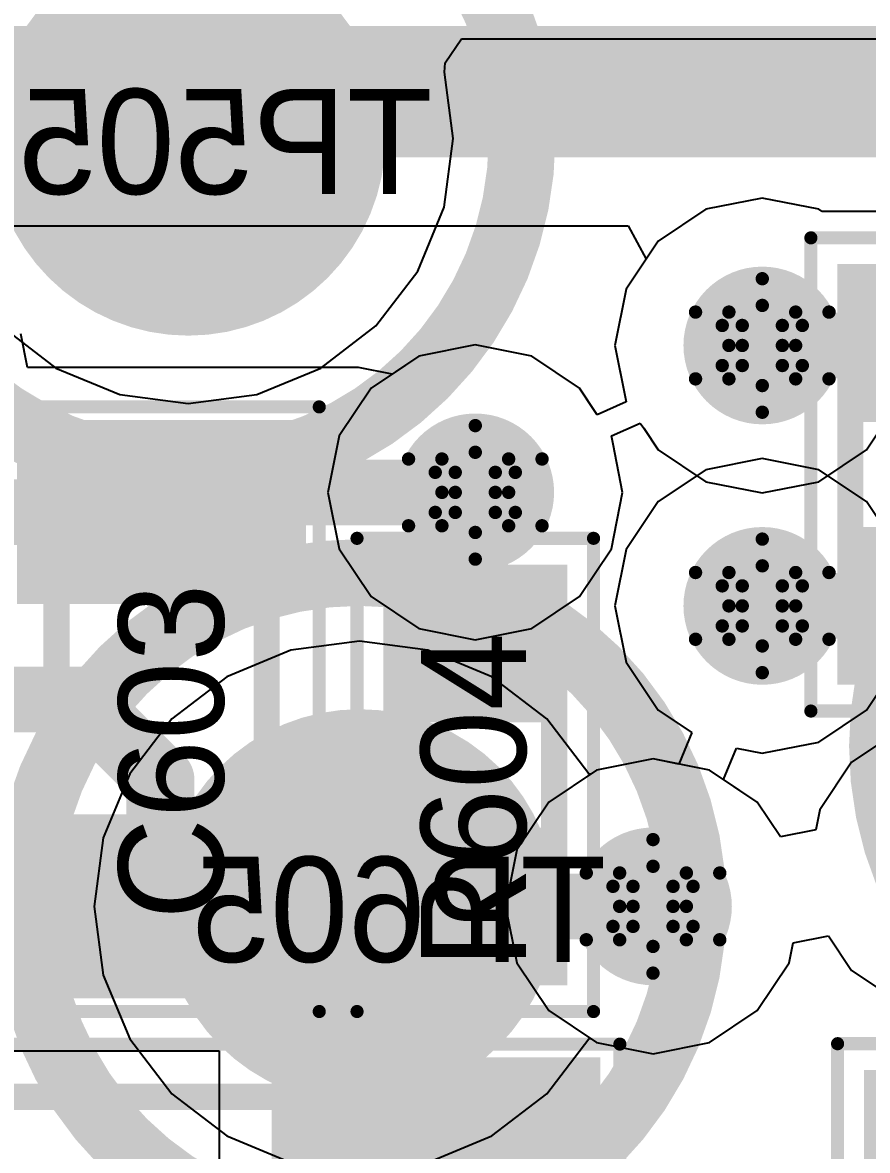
# Model space of a CAD drawing. Header units: millimetres. Extents: x 5 to 399, y 5 to 287.
# Drawn here: x 219.166 to 222.381, y 125.724 to 130.015 of the extents above; entities that cross this region are included whole.
import ezdxf

# ---------------------------------------------------------------- set-up
doc = ezdxf.new("R2010")
doc.units = ezdxf.units.MM
for name, color, linetype in [('BottomLayer', 5, 'Continuous'), ('BottomOverlay', 54, 'Continuous'), ('BottomPaste', 16, 'Continuous'), ('BottomSolder', 6, 'Continuous'), ('DrillDrawing', 1, 'Continuous'), ('DrillGuide', 244, 'Continuous'), ('Mechanical13', 56, 'Continuous'), ('MidLayer1', 16, 'Continuous'), ('MidLayer2', 76, 'Continuous'), ('MultiLayer', 9, 'Continuous'), ('TopLayer', 1, 'Continuous'), ('TopOverlay', 2, 'Continuous'), ('TopPaste', 8, 'Continuous'), ('TopSolder', 216, 'Continuous'), ('ViaHoleLayer', 16, 'Continuous')]:
    doc.layers.add(name, color=color, linetype=linetype)

# ---------------------------------------------------------------- blocks, each defined once
blk = doc.blocks.new('TP1_5MM_B_11')
at = {"layer": 'BottomLayer', "const_width": 0.75}
blk.add_lwpolyline([(-0.375, 0, 1), (0.375, 0, 1)], format="xyb", close=True, dxfattribs=at)
at = {"layer": 'BottomOverlay'}
for points, const_width in [([(1.27, 0, 1), (-1.27, 0, 1)], 0.254), ([(-1.3335, 0, 1), (-1.2065, 0, 1)], 0.127), ([(1.2065, 0, 1), (1.3335, 0, 1)], 0.127)]:
    blk.add_lwpolyline(points, format="xyb", close=True, dxfattribs=dict(at, const_width=const_width))
at = {"layer": 'BottomPaste', "const_width": 0.75}
blk.add_lwpolyline([(-0.375, 0, 1), (0.375, 0, 1)], format="xyb", close=True, dxfattribs=at)
at = {"layer": 'BottomSolder', "const_width": 0.75}
blk.add_lwpolyline([(-0.375, 0, 1), (0.375, 0, 1)], format="xyb", close=True, dxfattribs=at)
blk = doc.blocks.new('0603_C_59')
at = {"layer": 'Mechanical13', "const_width": 0.1}
for points in [[(-0.775, 0.4001), (0.825, 0.4001)], [(-0.775, 0.4001), (-0.775, -0.3998)], [(0.825, 0.4001), (0.825, -0.3998)], [(-0.775, -0.3998), (0.825, -0.3998)]]:
    blk.add_lwpolyline(points, dxfattribs=at)
at = {"layer": 'Mechanical13', "const_width": 0.05}
for points in [[(-0.8, 0.4001, 1), (-0.75, 0.4001, 1)], [(-0.8, 0.4001, 1), (-0.75, 0.4001, 1)], [(0.8, 0.4001, 1), (0.85, 0.4001, 1)], [(0.8, 0.4001, 1), (0.85, 0.4001, 1)], [(-0.8, -0.3998, 1), (-0.75, -0.3998, 1)], [(-0.8, -0.3998, 1), (-0.75, -0.3998, 1)], [(0.8, -0.3998, 1), (0.85, -0.3998, 1)], [(0.8, -0.3998, 1), (0.85, -0.3998, 1)]]:
    blk.add_lwpolyline(points, format="xyb", close=True, dxfattribs=at)
at = {"layer": 'TopLayer'}
for points in [[(-0.45, -0.5), (-0.45, 0.5), (-1.05, -0.5), (-1.05, 0.5)], [(0.45, 0.5), (0.45, -0.5), (1.05, 0.5), (1.05, -0.5)]]:
    blk.add_solid(points, dxfattribs=at)
at = {"layer": 'TopOverlay', "const_width": 0.05}
for points in [[(-1.15, 0.6), (-1.15, -0.6)], [(-1.15, 0.6), (1.15, 0.6)], [(1.15, 0.6), (1.15, -0.6)], [(-1.15, -0.6), (1.15, -0.6)]]:
    blk.add_lwpolyline(points, dxfattribs=at)
at = {"layer": 'TopOverlay', "const_width": 0.025}
for points in [[(-1.1625, 0.6, 1), (-1.1375, 0.6, 1)], [(-1.1625, 0.6, 1), (-1.1375, 0.6, 1)], [(1.1375, 0.6, 1), (1.1625, 0.6, 1)], [(1.1375, 0.6, 1), (1.1625, 0.6, 1)], [(-1.1625, -0.6, 1), (-1.1375, -0.6, 1)], [(-1.1625, -0.6, 1), (-1.1375, -0.6, 1)], [(1.1375, -0.6, 1), (1.1625, -0.6, 1)], [(1.1375, -0.6, 1), (1.1625, -0.6, 1)]]:
    blk.add_lwpolyline(points, format="xyb", close=True, dxfattribs=at)
at = {"layer": 'TopPaste'}
for points in [[(-0.45, -0.5), (-0.45, 0.5), (-1.05, -0.5), (-1.05, 0.5)], [(0.45, 0.5), (0.45, -0.5), (1.05, 0.5), (1.05, -0.5)]]:
    blk.add_solid(points, dxfattribs=at)
at = {"layer": 'TopSolder'}
for points in [[(-0.4, -0.55), (-0.4, 0.55), (-1.1, -0.55), (-1.1, 0.55)], [(0.4, 0.55), (0.4, -0.55), (1.1, 0.55), (1.1, -0.55)]]:
    blk.add_solid(points, dxfattribs=at)
blk = doc.blocks.new('TP1_5MM_B_104')
at = {"layer": 'BottomLayer', "const_width": 0.75}
blk.add_lwpolyline([(-0.375, 0, 1), (0.375, 0, 1)], format="xyb", close=True, dxfattribs=at)
at = {"layer": 'BottomOverlay'}
for points, const_width in [([(1.27, 0, 1), (-1.27, 0, 1)], 0.254), ([(-1.3335, 0, 1), (-1.2065, 0, 1)], 0.127), ([(1.2065, 0, 1), (1.3335, 0, 1)], 0.127)]:
    blk.add_lwpolyline(points, format="xyb", close=True, dxfattribs=dict(at, const_width=const_width))
at = {"layer": 'BottomPaste', "const_width": 0.75}
blk.add_lwpolyline([(-0.375, 0, 1), (0.375, 0, 1)], format="xyb", close=True, dxfattribs=at)
at = {"layer": 'BottomSolder', "const_width": 0.75}
blk.add_lwpolyline([(-0.375, 0, 1), (0.375, 0, 1)], format="xyb", close=True, dxfattribs=at)
blk = doc.blocks.new('TP1_5MM_B_121')
at = {"layer": 'BottomLayer', "const_width": 0.75}
blk.add_lwpolyline([(-0.375, 0, 1), (0.375, 0, 1)], format="xyb", close=True, dxfattribs=at)
at = {"layer": 'BottomOverlay'}
for points, const_width in [([(1.27, 0, 1), (-1.27, 0, 1)], 0.254), ([(-1.3335, 0, 1), (-1.2065, 0, 1)], 0.127), ([(1.2065, 0, 1), (1.3335, 0, 1)], 0.127)]:
    blk.add_lwpolyline(points, format="xyb", close=True, dxfattribs=dict(at, const_width=const_width))
at = {"layer": 'BottomPaste', "const_width": 0.75}
blk.add_lwpolyline([(-0.375, 0, 1), (0.375, 0, 1)], format="xyb", close=True, dxfattribs=at)
at = {"layer": 'BottomSolder', "const_width": 0.75}
blk.add_lwpolyline([(-0.375, 0, 1), (0.375, 0, 1)], format="xyb", close=True, dxfattribs=at)
blk = doc.blocks.new('0402_R_188')
at = {"layer": 'Mechanical13', "const_width": 0.1}
for points in [[(-0.55, 0.3), (0.55, 0.3)], [(-0.55, 0.3), (-0.55, -0.3)], [(0.55, 0.3), (0.55, -0.3)], [(-0.55, -0.3), (0.55, -0.3)]]:
    blk.add_lwpolyline(points, dxfattribs=at)
at = {"layer": 'Mechanical13', "const_width": 0.05}
for points in [[(-0.575, 0.3, 1), (-0.525, 0.3, 1)], [(-0.575, 0.3, 1), (-0.525, 0.3, 1)], [(0.525, 0.3, 1), (0.575, 0.3, 1)], [(0.525, 0.3, 1), (0.575, 0.3, 1)], [(-0.575, -0.3, 1), (-0.525, -0.3, 1)], [(-0.575, -0.3, 1), (-0.525, -0.3, 1)], [(0.525, -0.3, 1), (0.575, -0.3, 1)], [(0.525, -0.3, 1), (0.575, -0.3, 1)]]:
    blk.add_lwpolyline(points, format="xyb", close=True, dxfattribs=at)
at = {"layer": 'TopLayer'}
for points in [[(-0.25, -0.3), (-0.25, 0.3), (-0.75, -0.3), (-0.75, 0.3)], [(0.75, -0.3), (0.75, 0.3), (0.25, -0.3), (0.25, 0.3)]]:
    blk.add_solid(points, dxfattribs=at)
at = {"layer": 'TopOverlay', "const_width": 0.05}
for points in [[(-0.9, 0.45), (0.9, 0.45)], [(-0.9, 0.45), (-0.9, -0.45)], [(0.9, 0.45), (0.9, -0.45)], [(-0.9, -0.45), (0.9, -0.45)]]:
    blk.add_lwpolyline(points, dxfattribs=at)
at = {"layer": 'TopOverlay', "const_width": 0.025}
for points in [[(-0.9125, 0.45, 1), (-0.8875, 0.45, 1)], [(-0.9125, 0.45, 1), (-0.8875, 0.45, 1)], [(0.8875, 0.45, 1), (0.9125, 0.45, 1)], [(0.8875, 0.45, 1), (0.9125, 0.45, 1)], [(-0.9125, -0.45, 1), (-0.8875, -0.45, 1)], [(-0.9125, -0.45, 1), (-0.8875, -0.45, 1)], [(0.8875, -0.45, 1), (0.9125, -0.45, 1)], [(0.8875, -0.45, 1), (0.9125, -0.45, 1)]]:
    blk.add_lwpolyline(points, format="xyb", close=True, dxfattribs=at)
at = {"layer": 'TopPaste'}
for points in [[(-0.25, -0.3), (-0.25, 0.3), (-0.75, -0.3), (-0.75, 0.3)], [(0.75, -0.3), (0.75, 0.3), (0.25, -0.3), (0.25, 0.3)]]:
    blk.add_solid(points, dxfattribs=at)
at = {"layer": 'TopSolder'}
for points in [[(-0.2, -0.35), (-0.2, 0.35), (-0.8, -0.35), (-0.8, 0.35)], [(0.8, -0.35), (0.8, 0.35), (0.2, -0.35), (0.2, 0.35)]]:
    blk.add_solid(points, dxfattribs=at)
blk = doc.blocks.new('0402_R_189')
at = {"layer": 'Mechanical13', "const_width": 0.1}
for points in [[(-0.55, 0.3), (-0.55, -0.3)], [(-0.55, 0.3), (0.55, 0.3)], [(0.55, 0.3), (0.55, -0.3)], [(-0.55, -0.3), (0.55, -0.3)]]:
    blk.add_lwpolyline(points, dxfattribs=at)
at = {"layer": 'Mechanical13', "const_width": 0.05}
for points in [[(-0.575, 0.3, 1), (-0.525, 0.3, 1)], [(-0.575, 0.3, 1), (-0.525, 0.3, 1)], [(0.525, 0.3, 1), (0.575, 0.3, 1)], [(0.525, 0.3, 1), (0.575, 0.3, 1)], [(-0.575, -0.3, 1), (-0.525, -0.3, 1)], [(-0.575, -0.3, 1), (-0.525, -0.3, 1)], [(0.525, -0.3, 1), (0.575, -0.3, 1)], [(0.525, -0.3, 1), (0.575, -0.3, 1)]]:
    blk.add_lwpolyline(points, format="xyb", close=True, dxfattribs=at)
at = {"layer": 'TopLayer'}
for points in [[(-0.25, -0.3), (-0.25, 0.3), (-0.75, -0.3), (-0.75, 0.3)], [(0.75, -0.3), (0.75, 0.3), (0.25, -0.3), (0.25, 0.3)]]:
    blk.add_solid(points, dxfattribs=at)
at = {"layer": 'TopOverlay', "const_width": 0.05}
for points in [[(-0.9, 0.45), (-0.9, -0.45)], [(-0.9, 0.45), (0.9, 0.45)], [(0.9, 0.45), (0.9, -0.45)], [(-0.9, -0.45), (0.9, -0.45)]]:
    blk.add_lwpolyline(points, dxfattribs=at)
at = {"layer": 'TopOverlay', "const_width": 0.025}
for points in [[(-0.9125, 0.45, 1), (-0.8875, 0.45, 1)], [(-0.9125, 0.45, 1), (-0.8875, 0.45, 1)], [(0.8875, 0.45, 1), (0.9125, 0.45, 1)], [(0.8875, 0.45, 1), (0.9125, 0.45, 1)], [(-0.9125, -0.45, 1), (-0.8875, -0.45, 1)], [(-0.9125, -0.45, 1), (-0.8875, -0.45, 1)], [(0.8875, -0.45, 1), (0.9125, -0.45, 1)], [(0.8875, -0.45, 1), (0.9125, -0.45, 1)]]:
    blk.add_lwpolyline(points, format="xyb", close=True, dxfattribs=at)
at = {"layer": 'TopPaste'}
for points in [[(-0.25, -0.3), (-0.25, 0.3), (-0.75, -0.3), (-0.75, 0.3)], [(0.75, -0.3), (0.75, 0.3), (0.25, -0.3), (0.25, 0.3)]]:
    blk.add_solid(points, dxfattribs=at)
at = {"layer": 'TopSolder'}
for points in [[(-0.2, -0.35), (-0.2, 0.35), (-0.8, -0.35), (-0.8, 0.35)], [(0.8, -0.35), (0.8, 0.35), (0.2, -0.35), (0.2, 0.35)]]:
    blk.add_solid(points, dxfattribs=at)
blk = doc.blocks.new('1206_R_191')
at = {"layer": 'Mechanical13', "const_width": 0.1}
for points in [[(1.6002, 0.8002), (-1.5998, 0.8002)], [(-1.5998, 0.8002), (-1.5998, -0.7999)], [(1.6002, 0.8002), (1.6002, -0.7999)], [(1.6002, -0.7999), (-1.5998, -0.7999)]]:
    blk.add_lwpolyline(points, dxfattribs=at)
at = {"layer": 'Mechanical13', "const_width": 0.05}
for points in [[(-1.6248, 0.8002, 1), (-1.5748, 0.8002, 1)], [(-1.6248, 0.8002, 1), (-1.5748, 0.8002, 1)], [(1.5752, 0.8002, 1), (1.6252, 0.8002, 1)], [(1.5752, 0.8002, 1), (1.6252, 0.8002, 1)], [(-1.6248, -0.7999, 1), (-1.5748, -0.7999, 1)], [(-1.6248, -0.7999, 1), (-1.5748, -0.7999, 1)], [(1.5752, -0.7999, 1), (1.6252, -0.7999, 1)], [(1.5752, -0.7999, 1), (1.6252, -0.7999, 1)]]:
    blk.add_lwpolyline(points, format="xyb", close=True, dxfattribs=at)
at = {"layer": 'TopLayer'}
for points in [[(-0.925, -0.9), (-0.925, 0.9), (-2.075, -0.9), (-2.075, 0.9)], [(2.075, -0.9), (2.075, 0.9), (0.925, -0.9), (0.925, 0.9)]]:
    blk.add_solid(points, dxfattribs=at)
at = {"layer": 'TopOverlay', "const_width": 0.05}
for points in [[(-2.2, 1), (-2.2, -1)], [(2.175, 1), (-2.2, 1)], [(2.175, 1), (2.175, -1)], [(2.175, -1), (-2.2, -1)]]:
    blk.add_lwpolyline(points, dxfattribs=at)
at = {"layer": 'TopOverlay', "const_width": 0.025}
for points in [[(-2.2125, 1, 1), (-2.1875, 1, 1)], [(-2.2125, 1, 1), (-2.1875, 1, 1)], [(2.1625, 1, 1), (2.1875, 1, 1)], [(2.1625, 1, 1), (2.1875, 1, 1)], [(-2.2125, -1, 1), (-2.1875, -1, 1)], [(-2.2125, -1, 1), (-2.1875, -1, 1)], [(2.1625, -1, 1), (2.1875, -1, 1)], [(2.1625, -1, 1), (2.1875, -1, 1)]]:
    blk.add_lwpolyline(points, format="xyb", close=True, dxfattribs=at)
at = {"layer": 'TopPaste'}
for points in [[(-0.925, -0.9), (-0.925, 0.9), (-2.075, -0.9), (-2.075, 0.9)], [(2.075, -0.9), (2.075, 0.9), (0.925, -0.9), (0.925, 0.9)]]:
    blk.add_solid(points, dxfattribs=at)
at = {"layer": 'TopSolder'}
for points in [[(-0.875, -0.95), (-0.875, 0.95), (-2.125, -0.95), (-2.125, 0.95)], [(2.125, -0.95), (2.125, 0.95), (0.875, -0.95), (0.875, 0.95)]]:
    blk.add_solid(points, dxfattribs=at)
blk = doc.blocks.new('0402_C_220')
at = {"layer": 'Mechanical13', "const_width": 0.1}
for points in [[(-0.55, 0.3), (0.55, 0.3)], [(-0.55, 0.3), (-0.55, -0.3)], [(0.55, 0.3), (0.55, -0.3)], [(-0.55, -0.3), (0.55, -0.3)]]:
    blk.add_lwpolyline(points, dxfattribs=at)
at = {"layer": 'Mechanical13', "const_width": 0.05}
for points in [[(-0.575, 0.3, 1), (-0.525, 0.3, 1)], [(-0.575, 0.3, 1), (-0.525, 0.3, 1)], [(0.525, 0.3, 1), (0.575, 0.3, 1)], [(0.525, 0.3, 1), (0.575, 0.3, 1)], [(-0.575, -0.3, 1), (-0.525, -0.3, 1)], [(-0.575, -0.3, 1), (-0.525, -0.3, 1)], [(0.525, -0.3, 1), (0.575, -0.3, 1)], [(0.525, -0.3, 1), (0.575, -0.3, 1)]]:
    blk.add_lwpolyline(points, format="xyb", close=True, dxfattribs=at)
at = {"layer": 'TopLayer'}
for points in [[(-0.25, -0.3), (-0.25, 0.3), (-0.75, -0.3), (-0.75, 0.3)], [(0.75, -0.3), (0.75, 0.3), (0.25, -0.3), (0.25, 0.3)]]:
    blk.add_solid(points, dxfattribs=at)
at = {"layer": 'TopOverlay', "const_width": 0.05}
for points in [[(-0.9, 0.45), (-0.9, -0.45)], [(-0.9, 0.45), (0.9, 0.45)], [(0.9, 0.45), (0.9, -0.45)], [(-0.9, -0.45), (0.9, -0.45)]]:
    blk.add_lwpolyline(points, dxfattribs=at)
at = {"layer": 'TopOverlay', "const_width": 0.025}
for points in [[(-0.9125, 0.45, 1), (-0.8875, 0.45, 1)], [(-0.9125, 0.45, 1), (-0.8875, 0.45, 1)], [(0.8875, 0.45, 1), (0.9125, 0.45, 1)], [(0.8875, 0.45, 1), (0.9125, 0.45, 1)], [(-0.9125, -0.45, 1), (-0.8875, -0.45, 1)], [(-0.9125, -0.45, 1), (-0.8875, -0.45, 1)], [(0.8875, -0.45, 1), (0.9125, -0.45, 1)], [(0.8875, -0.45, 1), (0.9125, -0.45, 1)]]:
    blk.add_lwpolyline(points, format="xyb", close=True, dxfattribs=at)
at = {"layer": 'TopPaste'}
for points in [[(-0.25, -0.3), (-0.25, 0.3), (-0.75, -0.3), (-0.75, 0.3)], [(0.75, -0.3), (0.75, 0.3), (0.25, -0.3), (0.25, 0.3)]]:
    blk.add_solid(points, dxfattribs=at)
at = {"layer": 'TopSolder'}
for points in [[(-0.2, -0.35), (-0.2, 0.35), (-0.8, -0.35), (-0.8, 0.35)], [(0.8, -0.35), (0.8, 0.35), (0.2, -0.35), (0.2, 0.35)]]:
    blk.add_solid(points, dxfattribs=at)

msp = doc.modelspace()

# ---------------------------------------------------------------- linework, layer by layer
at = {"layer": 'BottomLayer'}
for p, q in [((220.7745, 129.8613), (220.836, 129.9533)), ((220.836, 129.9533), (223.2682, 129.9533)), ((220.772, 129.8263), (220.7745, 129.8613)), ((220.8052, 129.5736), (220.772, 129.8263)), ((220.7709, 129.3125), (220.8052, 129.5736)), ((220.6701, 129.0693), (220.7709, 129.3125)), ((220.5098, 128.8604), (220.6701, 129.0693)), ((219.0834, 128.8604), (219.2923, 128.7001)), ((220.3009, 128.7001), (220.5098, 128.8604)), ((219.2923, 128.7001), (219.5355, 128.5993)), ((220.0576, 128.5993), (220.3009, 128.7001)), ((219.5355, 128.5993), (219.7966, 128.565)), ((219.7966, 128.565), (220.0576, 128.5993)), ((221.981, 128.3564), (221.7664, 128.3137)), ((222.1956, 128.3137), (221.981, 128.3564)), ((221.7664, 128.3137), (221.5845, 128.1921)), ((222.3775, 128.1921), (222.1956, 128.3137)), ((221.5845, 128.1921), (221.4629, 128.0102)), ((222.4991, 128.0102), (222.3775, 128.1921)), ((221.4629, 128.0102), (221.4202, 127.7956)), ((221.4202, 127.7956), (221.4629, 127.581)), ((220.4476, 127.6612), (220.1865, 127.6269)), ((220.7086, 127.6269), (220.4476, 127.6612)), ((220.1865, 127.6269), (219.9433, 127.5261)), ((220.9519, 127.5261), (220.7086, 127.6269)), ((221.4629, 127.581), (221.5845, 127.3991)), ((222.3775, 127.3991), (222.4991, 127.581)), ((219.9433, 127.5261), (219.7344, 127.3658)), ((221.1608, 127.3658), (220.9519, 127.5261)), ((221.5845, 127.3991), (221.7124, 127.3136)), ((222.1956, 127.2775), (222.3775, 127.3991)), ((219.7344, 127.3658), (219.5741, 127.1569)), ((221.3211, 127.1569), (221.1608, 127.3658)), ((221.7124, 127.3136), (221.6629, 127.1939)), ((222.503, 127.3231), (222.3211, 127.2015)), ((221.981, 127.2348), (222.1956, 127.2775)), ((221.5652, 127.2134), (221.3506, 127.1707)), ((221.6629, 127.1939), (221.5652, 127.2134)), ((221.8338, 127.1346), (221.8833, 127.2543)), ((221.8833, 127.2543), (221.981, 127.2348)), ((221.3506, 127.1707), (221.3272, 127.1551)), ((222.3211, 127.2015), (222.1995, 127.0196)), ((219.5741, 127.1569), (219.4733, 126.9136)), ((221.3272, 127.1551), (221.3211, 127.1569)), ((221.9617, 127.0491), (221.8338, 127.1346)), ((222.0497, 126.9175), (221.9617, 127.0491)), ((222.1995, 127.0196), (222.1845, 126.9443)), ((219.4733, 126.9136), (219.439, 126.6526)), ((222.1845, 126.9443), (222.0497, 126.9175)), ((219.439, 126.6526), (219.4733, 126.3915)), ((222.0983, 126.5133), (222.2331, 126.5401)), ((222.2331, 126.5401), (222.3211, 126.4085)), ((222.0833, 126.438), (222.0983, 126.5133)), ((221.9617, 126.2561), (222.0833, 126.438)), ((222.3211, 126.4085), (222.503, 126.2869)), ((219.4733, 126.3915), (219.5741, 126.1483)), ((221.7798, 126.1345), (221.9617, 126.2561)), ((219.5741, 126.1483), (219.7344, 125.9394)), ((221.1608, 125.9394), (221.3211, 126.1483)), ((221.3211, 126.1483), (221.3272, 126.1501)), ((221.3272, 126.1501), (221.3506, 126.1345)), ((221.3506, 126.1345), (221.5652, 126.0918)), ((221.5652, 126.0918), (221.7798, 126.1345)), ((219.7344, 125.9394), (219.9433, 125.7791)), ((220.9519, 125.7791), (221.1608, 125.9394)), ((219.9433, 125.7791), (220.1865, 125.6783)), ((220.7086, 125.6783), (220.9519, 125.7791))]:
    msp.add_line(p, q, dxfattribs=at)
for points, const_width in [([(221.831, 128.7862, 1), (222.131, 128.7862, 1)], 0.3), ([(220.7388, 128.2274, 1), (221.0388, 128.2274, 1)], 0.3), ([(221.831, 127.7956, 1), (222.131, 127.7956, 1)], 0.3), ([(221.4152, 126.6526, 1), (221.7152, 126.6526, 1)], 0.3), ([(220.3851, 126.6526, 1), (220.5101, 126.6526, 1)], 0.125), ([(221.5027, 126.6526, 1), (221.6277, 126.6526, 1)], 0.125), ([(221.5027, 126.6526, 1), (221.6277, 126.6526, 1)], 0.125), ([(221.5027, 126.6526, 1), (221.6277, 126.6526, 1)], 0.125)]:
    msp.add_lwpolyline(points, format="xyb", close=True, dxfattribs=dict(at, const_width=const_width))
at = {"layer": 'BottomLayer', "const_width": 0.25}
for points in [[(220.4476, 126.6526), (221.5652, 126.6526)], [(221.5652, 126.6526), (221.5652, 126.6526)]]:
    msp.add_lwpolyline(points, dxfattribs=at)
at = {"layer": 'DrillDrawing', "const_width": 0.0508}
for points in [[(221.854, 128.9132), (221.981, 129.0402)], [(221.981, 129.0402), (222.108, 128.9132)], [(221.727, 128.9132), (221.854, 128.7862)], [(221.727, 128.9132), (221.854, 128.9132)], [(221.9048, 128.8624), (221.981, 128.9386)], [(221.981, 128.9386), (222.0572, 128.8624)], [(222.108, 128.9132), (222.235, 128.9132)], [(222.108, 128.7862), (222.235, 128.9132)], [(221.8286, 128.8624), (221.9048, 128.7862)], [(221.8286, 128.8624), (221.9048, 128.8624)], [(222.0572, 128.8624), (222.1334, 128.8624)], [(222.0572, 128.7862), (222.1334, 128.8624)], [(221.727, 128.6592), (221.854, 128.7862)], [(221.8286, 128.71), (221.9048, 128.7862)], [(222.0572, 128.7862), (222.1334, 128.71)], [(222.108, 128.7862), (222.235, 128.6592)], [(221.8286, 128.71), (221.9048, 128.71)], [(221.9048, 128.71), (221.981, 128.6338)], [(221.981, 128.6338), (222.0572, 128.71)], [(222.0572, 128.71), (222.1334, 128.71)], [(221.727, 128.6592), (221.854, 128.6592)], [(221.854, 128.6592), (221.981, 128.5322)], [(221.981, 128.5322), (222.108, 128.6592)], [(222.108, 128.6592), (222.235, 128.6592)], [(220.7618, 128.3544), (220.8888, 128.4814)], [(220.8888, 128.4814), (221.0158, 128.3544)], [(220.6348, 128.3544), (220.7618, 128.2274)], [(220.6348, 128.3544), (220.7618, 128.3544)], [(220.8126, 128.3036), (220.8888, 128.3798)], [(220.8888, 128.3798), (220.965, 128.3036)], [(221.0158, 128.3544), (221.1428, 128.3544)], [(221.0158, 128.2274), (221.1428, 128.3544)], [(220.7364, 128.3036), (220.8126, 128.2274)], [(220.7364, 128.3036), (220.8126, 128.3036)], [(220.965, 128.3036), (221.0412, 128.3036)], [(220.965, 128.2274), (221.0412, 128.3036)], [(220.6348, 128.1004), (220.7618, 128.2274)], [(220.7364, 128.1512), (220.8126, 128.2274)], [(220.965, 128.2274), (221.0412, 128.1512)], [(221.0158, 128.2274), (221.1428, 128.1004)], [(220.7364, 128.1512), (220.8126, 128.1512)], [(220.8126, 128.1512), (220.8888, 128.075)], [(220.8888, 128.075), (220.965, 128.1512)], [(220.965, 128.1512), (221.0412, 128.1512)], [(220.6348, 128.1004), (220.7618, 128.1004)], [(220.7618, 128.1004), (220.8888, 127.9734)], [(220.8888, 127.9734), (221.0158, 128.1004)], [(221.0158, 128.1004), (221.1428, 128.1004)], [(221.854, 127.9226), (221.981, 128.0496)], [(221.981, 128.0496), (222.108, 127.9226)], [(221.727, 127.9226), (221.854, 127.7956)], [(221.727, 127.9226), (221.854, 127.9226)], [(221.9048, 127.8718), (221.981, 127.948)], [(221.981, 127.948), (222.0572, 127.8718)], [(222.108, 127.9226), (222.235, 127.9226)], [(222.108, 127.7956), (222.235, 127.9226)], [(221.8286, 127.8718), (221.9048, 127.7956)], [(221.8286, 127.8718), (221.9048, 127.8718)], [(222.0572, 127.8718), (222.1334, 127.8718)], [(222.0572, 127.7956), (222.1334, 127.8718)], [(221.727, 127.6686), (221.854, 127.7956)], [(221.8286, 127.7194), (221.9048, 127.7956)], [(222.0572, 127.7956), (222.1334, 127.7194)], [(222.108, 127.7956), (222.235, 127.6686)], [(221.8286, 127.7194), (221.9048, 127.7194)], [(221.9048, 127.7194), (221.981, 127.6432)], [(221.981, 127.6432), (222.0572, 127.7194)], [(222.0572, 127.7194), (222.1334, 127.7194)], [(221.727, 127.6686), (221.854, 127.6686)], [(221.854, 127.6686), (221.981, 127.5416)], [(221.981, 127.5416), (222.108, 127.6686)], [(222.108, 127.6686), (222.235, 127.6686)], [(221.4382, 126.7796), (221.5652, 126.9066)], [(221.5652, 126.9066), (221.6922, 126.7796)], [(221.489, 126.7288), (221.5652, 126.805)], [(221.5652, 126.805), (221.6414, 126.7288)], [(221.3112, 126.7796), (221.4382, 126.6526)], [(221.3112, 126.7796), (221.4382, 126.7796)], [(221.6922, 126.7796), (221.8192, 126.7796)], [(221.6922, 126.6526), (221.8192, 126.7796)], [(221.4128, 126.7288), (221.489, 126.6526)], [(221.4128, 126.7288), (221.489, 126.7288)], [(221.6414, 126.7288), (221.7176, 126.7288)], [(221.6414, 126.6526), (221.7176, 126.7288)], [(221.3112, 126.5256), (221.4382, 126.6526)], [(221.4128, 126.5764), (221.489, 126.6526)], [(221.6414, 126.6526), (221.7176, 126.5764)], [(221.6922, 126.6526), (221.8192, 126.5256)], [(221.4128, 126.5764), (221.489, 126.5764)], [(221.489, 126.5764), (221.5652, 126.5002)], [(221.5652, 126.5002), (221.6414, 126.5764)], [(221.6414, 126.5764), (221.7176, 126.5764)], [(221.3112, 126.5256), (221.4382, 126.5256)], [(221.4382, 126.5256), (221.5652, 126.3986)], [(221.5652, 126.3986), (221.6922, 126.5256)], [(221.6922, 126.5256), (221.8192, 126.5256)]]:
    msp.add_lwpolyline(points, dxfattribs=at)
at = {"layer": 'DrillDrawing', "const_width": 0.0254}
for points in [[(221.9683, 129.0402, 1), (221.9937, 129.0402, 1)], [(221.9683, 129.0402, 1), (221.9937, 129.0402, 1)], [(221.7143, 128.9132, 1), (221.7397, 128.9132, 1)], [(221.7143, 128.9132, 1), (221.7397, 128.9132, 1)], [(221.8413, 128.9132, 1), (221.8667, 128.9132, 1)], [(221.8413, 128.9132, 1), (221.8667, 128.9132, 1)], [(221.9683, 128.9386, 1), (221.9937, 128.9386, 1)], [(221.9683, 128.9386, 1), (221.9937, 128.9386, 1)], [(222.0953, 128.9132, 1), (222.1207, 128.9132, 1)], [(222.0953, 128.9132, 1), (222.1207, 128.9132, 1)], [(222.2223, 128.9132, 1), (222.2477, 128.9132, 1)], [(222.2223, 128.9132, 1), (222.2477, 128.9132, 1)], [(221.8159, 128.8624, 1), (221.8413, 128.8624, 1)], [(221.8159, 128.8624, 1), (221.8413, 128.8624, 1)], [(221.8921, 128.8624, 1), (221.9175, 128.8624, 1)], [(221.8921, 128.8624, 1), (221.9175, 128.8624, 1)], [(222.0445, 128.8624, 1), (222.0699, 128.8624, 1)], [(222.0445, 128.8624, 1), (222.0699, 128.8624, 1)], [(222.1207, 128.8624, 1), (222.1461, 128.8624, 1)], [(222.1207, 128.8624, 1), (222.1461, 128.8624, 1)], [(221.8413, 128.7862, 1), (221.8667, 128.7862, 1)], [(221.8413, 128.7862, 1), (221.8667, 128.7862, 1)], [(221.8921, 128.7862, 1), (221.9175, 128.7862, 1)], [(221.8921, 128.7862, 1), (221.9175, 128.7862, 1)], [(222.0445, 128.7862, 1), (222.0699, 128.7862, 1)], [(222.0445, 128.7862, 1), (222.0699, 128.7862, 1)], [(222.0953, 128.7862, 1), (222.1207, 128.7862, 1)], [(222.0953, 128.7862, 1), (222.1207, 128.7862, 1)], [(221.8159, 128.71, 1), (221.8413, 128.71, 1)], [(221.8159, 128.71, 1), (221.8413, 128.71, 1)], [(221.8921, 128.71, 1), (221.9175, 128.71, 1)], [(221.8921, 128.71, 1), (221.9175, 128.71, 1)], [(222.0445, 128.71, 1), (222.0699, 128.71, 1)], [(222.0445, 128.71, 1), (222.0699, 128.71, 1)], [(222.1207, 128.71, 1), (222.1461, 128.71, 1)], [(222.1207, 128.71, 1), (222.1461, 128.71, 1)], [(221.7143, 128.6592, 1), (221.7397, 128.6592, 1)], [(221.7143, 128.6592, 1), (221.7397, 128.6592, 1)], [(221.8413, 128.6592, 1), (221.8667, 128.6592, 1)], [(221.8413, 128.6592, 1), (221.8667, 128.6592, 1)], [(222.0953, 128.6592, 1), (222.1207, 128.6592, 1)], [(222.0953, 128.6592, 1), (222.1207, 128.6592, 1)], [(222.2223, 128.6592, 1), (222.2477, 128.6592, 1)], [(222.2223, 128.6592, 1), (222.2477, 128.6592, 1)], [(221.9683, 128.6338, 1), (221.9937, 128.6338, 1)], [(221.9683, 128.6338, 1), (221.9937, 128.6338, 1)], [(221.9683, 128.5322, 1), (221.9937, 128.5322, 1)], [(221.9683, 128.5322, 1), (221.9937, 128.5322, 1)], [(220.8761, 128.4814, 1), (220.9015, 128.4814, 1)], [(220.8761, 128.4814, 1), (220.9015, 128.4814, 1)], [(220.6221, 128.3544, 1), (220.6475, 128.3544, 1)], [(220.6221, 128.3544, 1), (220.6475, 128.3544, 1)], [(220.7491, 128.3544, 1), (220.7745, 128.3544, 1)], [(220.7491, 128.3544, 1), (220.7745, 128.3544, 1)], [(220.8761, 128.3798, 1), (220.9015, 128.3798, 1)], [(220.8761, 128.3798, 1), (220.9015, 128.3798, 1)], [(221.0031, 128.3544, 1), (221.0285, 128.3544, 1)], [(221.0031, 128.3544, 1), (221.0285, 128.3544, 1)], [(221.1301, 128.3544, 1), (221.1555, 128.3544, 1)], [(221.1301, 128.3544, 1), (221.1555, 128.3544, 1)], [(220.7237, 128.3036, 1), (220.7491, 128.3036, 1)], [(220.7237, 128.3036, 1), (220.7491, 128.3036, 1)], [(220.7999, 128.3036, 1), (220.8253, 128.3036, 1)], [(220.7999, 128.3036, 1), (220.8253, 128.3036, 1)], [(220.9523, 128.3036, 1), (220.9777, 128.3036, 1)], [(220.9523, 128.3036, 1), (220.9777, 128.3036, 1)], [(221.0285, 128.3036, 1), (221.0539, 128.3036, 1)], [(221.0285, 128.3036, 1), (221.0539, 128.3036, 1)], [(220.7491, 128.2274, 1), (220.7745, 128.2274, 1)], [(220.7491, 128.2274, 1), (220.7745, 128.2274, 1)], [(220.7999, 128.2274, 1), (220.8253, 128.2274, 1)], [(220.7999, 128.2274, 1), (220.8253, 128.2274, 1)], [(220.9523, 128.2274, 1), (220.9777, 128.2274, 1)], [(220.9523, 128.2274, 1), (220.9777, 128.2274, 1)], [(221.0031, 128.2274, 1), (221.0285, 128.2274, 1)], [(221.0031, 128.2274, 1), (221.0285, 128.2274, 1)], [(220.7237, 128.1512, 1), (220.7491, 128.1512, 1)], [(220.7237, 128.1512, 1), (220.7491, 128.1512, 1)], [(220.7999, 128.1512, 1), (220.8253, 128.1512, 1)], [(220.7999, 128.1512, 1), (220.8253, 128.1512, 1)], [(220.9523, 128.1512, 1), (220.9777, 128.1512, 1)], [(220.9523, 128.1512, 1), (220.9777, 128.1512, 1)], [(221.0285, 128.1512, 1), (221.0539, 128.1512, 1)], [(221.0285, 128.1512, 1), (221.0539, 128.1512, 1)], [(220.6221, 128.1004, 1), (220.6475, 128.1004, 1)], [(220.6221, 128.1004, 1), (220.6475, 128.1004, 1)], [(220.7491, 128.1004, 1), (220.7745, 128.1004, 1)], [(220.7491, 128.1004, 1), (220.7745, 128.1004, 1)], [(221.0031, 128.1004, 1), (221.0285, 128.1004, 1)], [(221.0031, 128.1004, 1), (221.0285, 128.1004, 1)], [(221.1301, 128.1004, 1), (221.1555, 128.1004, 1)], [(221.1301, 128.1004, 1), (221.1555, 128.1004, 1)], [(220.8761, 128.075, 1), (220.9015, 128.075, 1)], [(220.8761, 128.075, 1), (220.9015, 128.075, 1)], [(221.9683, 128.0496, 1), (221.9937, 128.0496, 1)], [(221.9683, 128.0496, 1), (221.9937, 128.0496, 1)], [(220.8761, 127.9734, 1), (220.9015, 127.9734, 1)], [(220.8761, 127.9734, 1), (220.9015, 127.9734, 1)], [(221.7143, 127.9226, 1), (221.7397, 127.9226, 1)], [(221.7143, 127.9226, 1), (221.7397, 127.9226, 1)], [(221.8413, 127.9226, 1), (221.8667, 127.9226, 1)], [(221.8413, 127.9226, 1), (221.8667, 127.9226, 1)], [(221.9683, 127.948, 1), (221.9937, 127.948, 1)], [(221.9683, 127.948, 1), (221.9937, 127.948, 1)], [(222.0953, 127.9226, 1), (222.1207, 127.9226, 1)], [(222.0953, 127.9226, 1), (222.1207, 127.9226, 1)], [(222.2223, 127.9226, 1), (222.2477, 127.9226, 1)], [(222.2223, 127.9226, 1), (222.2477, 127.9226, 1)], [(221.8159, 127.8718, 1), (221.8413, 127.8718, 1)], [(221.8159, 127.8718, 1), (221.8413, 127.8718, 1)], [(221.8921, 127.8718, 1), (221.9175, 127.8718, 1)], [(221.8921, 127.8718, 1), (221.9175, 127.8718, 1)], [(222.0445, 127.8718, 1), (222.0699, 127.8718, 1)], [(222.0445, 127.8718, 1), (222.0699, 127.8718, 1)], [(222.1207, 127.8718, 1), (222.1461, 127.8718, 1)], [(222.1207, 127.8718, 1), (222.1461, 127.8718, 1)], [(221.8413, 127.7956, 1), (221.8667, 127.7956, 1)], [(221.8413, 127.7956, 1), (221.8667, 127.7956, 1)], [(221.8921, 127.7956, 1), (221.9175, 127.7956, 1)], [(221.8921, 127.7956, 1), (221.9175, 127.7956, 1)], [(222.0445, 127.7956, 1), (222.0699, 127.7956, 1)], [(222.0445, 127.7956, 1), (222.0699, 127.7956, 1)], [(222.0953, 127.7956, 1), (222.1207, 127.7956, 1)], [(222.0953, 127.7956, 1), (222.1207, 127.7956, 1)], [(221.8159, 127.7194, 1), (221.8413, 127.7194, 1)], [(221.8159, 127.7194, 1), (221.8413, 127.7194, 1)], [(221.8921, 127.7194, 1), (221.9175, 127.7194, 1)], [(221.8921, 127.7194, 1), (221.9175, 127.7194, 1)], [(222.0445, 127.7194, 1), (222.0699, 127.7194, 1)], [(222.0445, 127.7194, 1), (222.0699, 127.7194, 1)], [(222.1207, 127.7194, 1), (222.1461, 127.7194, 1)], [(222.1207, 127.7194, 1), (222.1461, 127.7194, 1)], [(221.7143, 127.6686, 1), (221.7397, 127.6686, 1)], [(221.7143, 127.6686, 1), (221.7397, 127.6686, 1)], [(221.8413, 127.6686, 1), (221.8667, 127.6686, 1)], [(221.8413, 127.6686, 1), (221.8667, 127.6686, 1)], [(222.0953, 127.6686, 1), (222.1207, 127.6686, 1)], [(222.0953, 127.6686, 1), (222.1207, 127.6686, 1)], [(222.2223, 127.6686, 1), (222.2477, 127.6686, 1)], [(222.2223, 127.6686, 1), (222.2477, 127.6686, 1)], [(221.9683, 127.6432, 1), (221.9937, 127.6432, 1)], [(221.9683, 127.6432, 1), (221.9937, 127.6432, 1)], [(221.9683, 127.5416, 1), (221.9937, 127.5416, 1)], [(221.9683, 127.5416, 1), (221.9937, 127.5416, 1)], [(221.5525, 126.9066, 1), (221.5779, 126.9066, 1)], [(221.5525, 126.9066, 1), (221.5779, 126.9066, 1)], [(221.5525, 126.805, 1), (221.5779, 126.805, 1)], [(221.5525, 126.805, 1), (221.5779, 126.805, 1)], [(221.2985, 126.7796, 1), (221.3239, 126.7796, 1)], [(221.2985, 126.7796, 1), (221.3239, 126.7796, 1)], [(221.4255, 126.7796, 1), (221.4509, 126.7796, 1)], [(221.4255, 126.7796, 1), (221.4509, 126.7796, 1)], [(221.6795, 126.7796, 1), (221.7049, 126.7796, 1)], [(221.6795, 126.7796, 1), (221.7049, 126.7796, 1)], [(221.8065, 126.7796, 1), (221.8319, 126.7796, 1)], [(221.8065, 126.7796, 1), (221.8319, 126.7796, 1)], [(221.4001, 126.7288, 1), (221.4255, 126.7288, 1)], [(221.4001, 126.7288, 1), (221.4255, 126.7288, 1)], [(221.4763, 126.7288, 1), (221.5017, 126.7288, 1)], [(221.4763, 126.7288, 1), (221.5017, 126.7288, 1)], [(221.6287, 126.7288, 1), (221.6541, 126.7288, 1)], [(221.6287, 126.7288, 1), (221.6541, 126.7288, 1)], [(221.7049, 126.7288, 1), (221.7303, 126.7288, 1)], [(221.7049, 126.7288, 1), (221.7303, 126.7288, 1)], [(221.4255, 126.6526, 1), (221.4509, 126.6526, 1)], [(221.4255, 126.6526, 1), (221.4509, 126.6526, 1)], [(221.4763, 126.6526, 1), (221.5017, 126.6526, 1)], [(221.4763, 126.6526, 1), (221.5017, 126.6526, 1)], [(221.6287, 126.6526, 1), (221.6541, 126.6526, 1)], [(221.6287, 126.6526, 1), (221.6541, 126.6526, 1)], [(221.6795, 126.6526, 1), (221.7049, 126.6526, 1)], [(221.6795, 126.6526, 1), (221.7049, 126.6526, 1)], [(221.4001, 126.5764, 1), (221.4255, 126.5764, 1)], [(221.4001, 126.5764, 1), (221.4255, 126.5764, 1)], [(221.4763, 126.5764, 1), (221.5017, 126.5764, 1)], [(221.4763, 126.5764, 1), (221.5017, 126.5764, 1)], [(221.6287, 126.5764, 1), (221.6541, 126.5764, 1)], [(221.6287, 126.5764, 1), (221.6541, 126.5764, 1)], [(221.7049, 126.5764, 1), (221.7303, 126.5764, 1)], [(221.7049, 126.5764, 1), (221.7303, 126.5764, 1)], [(221.2985, 126.5256, 1), (221.3239, 126.5256, 1)], [(221.2985, 126.5256, 1), (221.3239, 126.5256, 1)], [(221.4255, 126.5256, 1), (221.4509, 126.5256, 1)], [(221.4255, 126.5256, 1), (221.4509, 126.5256, 1)], [(221.5525, 126.5002, 1), (221.5779, 126.5002, 1)], [(221.5525, 126.5002, 1), (221.5779, 126.5002, 1)], [(221.6795, 126.5256, 1), (221.7049, 126.5256, 1)], [(221.6795, 126.5256, 1), (221.7049, 126.5256, 1)], [(221.8065, 126.5256, 1), (221.8319, 126.5256, 1)], [(221.8065, 126.5256, 1), (221.8319, 126.5256, 1)], [(221.5525, 126.3986, 1), (221.5779, 126.3986, 1)], [(221.5525, 126.3986, 1), (221.5779, 126.3986, 1)]]:
    msp.add_lwpolyline(points, format="xyb", close=True, dxfattribs=at)
at = {"layer": 'DrillGuide', "const_width": 0.125}
for points in [[(221.9185, 128.7862, 1), (222.0435, 128.7862, 1)], [(220.8263, 128.2274, 1), (220.9513, 128.2274, 1)], [(221.9185, 127.7956, 1), (222.0435, 127.7956, 1)], [(221.5027, 126.6526, 1), (221.6277, 126.6526, 1)]]:
    msp.add_lwpolyline(points, format="xyb", close=True, dxfattribs=at)
at = {"layer": 'MidLayer1'}
for p, q in [((221.981, 128.3564), (221.7664, 128.3137)), ((222.1956, 128.3137), (221.981, 128.3564)), ((221.7664, 128.3137), (221.5845, 128.1921)), ((222.3775, 128.1921), (222.1956, 128.3137)), ((221.5845, 128.1921), (221.4629, 128.0102)), ((222.4991, 128.0102), (222.3775, 128.1921)), ((221.4629, 128.0102), (221.4202, 127.7956)), ((221.4202, 127.7956), (221.4629, 127.581)), ((221.4629, 127.581), (221.5845, 127.3991)), ((222.3775, 127.3991), (222.4991, 127.581)), ((221.5845, 127.3991), (221.7124, 127.3136)), ((222.1956, 127.2775), (222.3775, 127.3991)), ((221.7124, 127.3136), (221.6629, 127.1939)), ((222.503, 127.3231), (222.3211, 127.2015)), ((221.981, 127.2348), (222.1956, 127.2775)), ((221.5652, 127.2134), (221.3506, 127.1707)), ((221.6629, 127.1939), (221.5652, 127.2134)), ((221.8338, 127.1346), (221.8833, 127.2543)), ((221.8833, 127.2543), (221.981, 127.2348)), ((221.3506, 127.1707), (221.1687, 127.0491)), ((222.3211, 127.2015), (222.1995, 127.0196)), ((221.9617, 127.0491), (221.8338, 127.1346)), ((221.1687, 127.0491), (221.0471, 126.8672)), ((222.0497, 126.9175), (221.9617, 127.0491)), ((222.1995, 127.0196), (222.1845, 126.9443)), ((222.1845, 126.9443), (222.0497, 126.9175)), ((221.0471, 126.8672), (221.0044, 126.6526)), ((221.0044, 126.6526), (221.0471, 126.438)), ((222.0983, 126.5133), (222.2331, 126.5401)), ((222.2331, 126.5401), (222.3211, 126.4085)), ((222.0833, 126.438), (222.0983, 126.5133)), ((221.0471, 126.438), (221.1687, 126.2561)), ((221.9617, 126.2561), (222.0833, 126.438)), ((222.3211, 126.4085), (222.503, 126.2869)), ((221.1687, 126.2561), (221.3506, 126.1345)), ((221.7798, 126.1345), (221.9617, 126.2561)), ((221.3506, 126.1345), (221.5652, 126.0918)), ((221.5652, 126.0918), (221.7798, 126.1345))]:
    msp.add_line(p, q, dxfattribs=at)
at = {"layer": 'MidLayer1', "const_width": 0.3}
for points in [[(221.831, 128.7862, 1), (222.131, 128.7862, 1)], [(220.7388, 128.2274, 1), (221.0388, 128.2274, 1)], [(221.831, 127.7956, 1), (222.131, 127.7956, 1)], [(221.4152, 126.6526, 1), (221.7152, 126.6526, 1)]]:
    msp.add_lwpolyline(points, format="xyb", close=True, dxfattribs=at)
at = {"layer": 'MidLayer2'}
for p, q in [((215.3925, 129.2416), (221.4711, 129.2416)), ((221.4711, 129.2416), (221.539, 129.1146)), ((221.539, 129.1146), (221.4629, 129.0008)), ((221.4629, 129.0008), (221.4202, 128.7862)), ((220.8888, 128.7882), (220.6742, 128.7455)), ((221.1034, 128.7455), (220.8888, 128.7882)), ((221.4202, 128.7862), (221.4566, 128.6032)), ((220.6742, 128.7455), (220.4923, 128.6239)), ((221.2853, 128.6239), (221.1034, 128.7455)), ((220.4923, 128.6239), (220.3707, 128.442)), ((221.34, 128.542), (221.2853, 128.6239)), ((221.4566, 128.6032), (221.4629, 128.5716)), ((221.353, 128.5226), (221.34, 128.542)), ((221.4629, 128.5716), (221.353, 128.5226)), ((222.3775, 128.3897), (222.4991, 128.5716)), ((221.4069, 128.442), (221.5168, 128.491)), ((221.5168, 128.491), (221.5298, 128.4716)), ((221.5298, 128.4716), (221.5845, 128.3897)), ((220.3707, 128.442), (220.328, 128.2274)), ((221.4132, 128.4104), (221.4069, 128.442)), ((221.4496, 128.2274), (221.4132, 128.4104)), ((221.5845, 128.3897), (221.7664, 128.2681)), ((222.1956, 128.2681), (222.3775, 128.3897)), ((221.7664, 128.2681), (221.981, 128.2254)), ((221.981, 128.2254), (222.1956, 128.2681)), ((220.328, 128.2274), (220.3707, 128.0128)), ((221.4069, 128.0128), (221.4496, 128.2274)), ((220.3707, 128.0128), (220.4923, 127.8309)), ((221.2853, 127.8309), (221.4069, 128.0128)), ((220.4923, 127.8309), (220.6742, 127.7093)), ((221.1034, 127.7093), (221.2853, 127.8309)), ((220.6742, 127.7093), (220.8888, 127.6666)), ((220.8888, 127.6666), (221.1034, 127.7093)), ((222.503, 127.3231), (222.3211, 127.2015)), ((221.5652, 127.2134), (221.3506, 127.1707)), ((221.7798, 127.1707), (221.5652, 127.2134)), ((221.3506, 127.1707), (221.1687, 127.0491)), ((221.9617, 127.0491), (221.7798, 127.1707)), ((222.3211, 127.2015), (222.1995, 127.0196)), ((221.1687, 127.0491), (221.0471, 126.8672)), ((222.0497, 126.9175), (221.9617, 127.0491)), ((222.1995, 127.0196), (222.1845, 126.9443)), ((222.1845, 126.9443), (222.0497, 126.9175)), ((221.0471, 126.8672), (221.0044, 126.6526)), ((221.0044, 126.6526), (221.0471, 126.438)), ((222.0983, 126.5133), (222.2331, 126.5401)), ((222.2331, 126.5401), (222.3211, 126.4085)), ((222.0833, 126.438), (222.0983, 126.5133)), ((221.0471, 126.438), (221.1687, 126.2561)), ((221.9617, 126.2561), (222.0833, 126.438)), ((222.3211, 126.4085), (222.503, 126.2869)), ((221.1687, 126.2561), (221.3506, 126.1345)), ((221.7798, 126.1345), (221.9617, 126.2561)), ((221.3506, 126.1345), (221.5652, 126.0918)), ((221.5652, 126.0918), (221.7798, 126.1345))]:
    msp.add_line(p, q, dxfattribs=at)
at = {"layer": 'MidLayer2', "const_width": 0.5}
msp.add_lwpolyline([(215.3925, 129.7514), (223.1199, 129.7514)], dxfattribs=at)
at = {"layer": 'MidLayer2', "const_width": 0.3}
for points in [[(221.831, 128.7862, 1), (222.131, 128.7862, 1)], [(220.7388, 128.2274, 1), (221.0388, 128.2274, 1)], [(221.831, 127.7956, 1), (222.131, 127.7956, 1)], [(221.4152, 126.6526, 1), (221.7152, 126.6526, 1)]]:
    msp.add_lwpolyline(points, format="xyb", close=True, dxfattribs=at)
at = {"layer": 'MultiLayer', "const_width": 0.3}
for points in [[(221.831, 128.7862, 1), (222.131, 128.7862, 1)], [(220.7388, 128.2274, 1), (221.0388, 128.2274, 1)], [(221.831, 127.7956, 1), (222.131, 127.7956, 1)], [(221.4152, 126.6526, 1), (221.7152, 126.6526, 1)]]:
    msp.add_lwpolyline(points, format="xyb", close=True, dxfattribs=at)
at = {"layer": 'TopLayer'}
for p, q in [((221.981, 129.347), (221.7664, 129.3043)), ((222.1956, 129.3043), (221.981, 129.347)), ((221.7664, 129.3043), (221.5845, 129.1827)), ((222.2086, 129.2956), (222.1956, 129.3043)), ((222.9701, 129.2956), (222.2086, 129.2956)), ((221.5845, 129.1827), (221.4629, 129.0008)), ((221.4629, 129.0008), (221.4202, 128.7862)), ((219.1848, 128.7026), (219.1592, 128.8309)), ((220.8888, 128.7882), (220.6742, 128.7455)), ((221.1034, 128.7455), (220.8888, 128.7882)), ((221.4202, 128.7862), (221.4629, 128.5716)), ((220.6742, 128.7455), (220.572, 128.6772)), ((221.2853, 128.6239), (221.1034, 128.7455)), ((220.445, 128.7026), (219.1848, 128.7026)), ((220.572, 128.6772), (220.445, 128.7026)), ((220.445, 128.7026), (220.445, 128.7026)), ((221.353, 128.5226), (221.2853, 128.6239)), ((221.4629, 128.5716), (221.353, 128.5226)), ((218.945, 126.1026), (219.9142, 126.1026)), ((219.9142, 126.1026), (219.9142, 124.1901))]:
    msp.add_line(p, q, dxfattribs=at)
for points, const_width in [([(221.831, 128.7862, 1), (222.131, 128.7862, 1)], 0.3), ([(221.9185, 128.7862, 1), (222.0435, 128.7862, 1)], 0.125), ([(220.7388, 128.2274, 1), (221.0388, 128.2274, 1)], 0.3), ([(219.7073, 128.2274, 1), (219.8323, 128.2274, 1)], 0.125), ([(219.7073, 128.2274, 1), (219.8323, 128.2274, 1)], 0.125), ([(220.8263, 128.2274, 1), (220.9513, 128.2274, 1)], 0.125), ([(220.8263, 128.2274, 1), (220.9513, 128.2274, 1)], 0.125), ([(219.6325, 128.1526, 1), (219.7575, 128.1526, 1)], 0.125), ([(219.6325, 128.1526, 1), (219.7575, 128.1526, 1)], 0.125), ([(221.831, 127.7956, 1), (222.131, 127.7956, 1)], 0.3), ([(221.9185, 127.7956, 1), (222.0435, 127.7956, 1)], 0.125), ([(220.8263, 127.6526, 1), (220.9513, 127.6526, 1)], 0.125), ([(219.3183, 127.44, 1), (219.4433, 127.44, 1)], 0.125), ([(219.3183, 127.44, 1), (219.4433, 127.44, 1)], 0.125), ([(219.3277, 127.44, 1), (219.4527, 127.44, 1)], 0.125), ([(219.6231, 127.1352, 1), (219.7481, 127.1352, 1)], 0.125), ([(219.6231, 127.1352, 1), (219.7481, 127.1352, 1)], 0.125), ([(219.6325, 127.1352, 1), (219.7575, 127.1352, 1)], 0.125), ([(219.6325, 127.1352, 1), (219.7575, 127.1352, 1)], 0.125), ([(221.4152, 126.6526, 1), (221.7152, 126.6526, 1)], 0.3), ([(219.6231, 126.6526, 1), (219.7481, 126.6526, 1)], 0.125), ([(219.6231, 126.6526, 1), (219.7481, 126.6526, 1)], 0.125), ([(219.6325, 126.6526, 1), (219.7575, 126.6526, 1)], 0.125), ([(220.8169, 126.6526, 1), (220.9419, 126.6526, 1)], 0.125), ([(220.8263, 126.6526, 1), (220.9513, 126.6526, 1)], 0.125), ([(221.5027, 126.6526, 1), (221.6277, 126.6526, 1)], 0.125)]:
    msp.add_lwpolyline(points, format="xyb", close=True, dxfattribs=dict(at, const_width=const_width))
at = {"layer": 'TopLayer', "const_width": 0.25}
for points in [[(221.981, 128.7862), (222.6066, 128.7862)], [(219.695, 128.1526), (219.7698, 128.2274)], [(219.7698, 128.2274), (220.8888, 128.2274)], [(220.8888, 127.6526), (220.8888, 128.2274)], [(218.957, 128.1526), (219.695, 128.1526)], [(221.981, 127.7956), (222.616, 127.7956)], [(218.852, 127.44), (219.3808, 127.44)], [(219.3808, 127.44), (219.6856, 127.1352)], [(219.3902, 127.44), (219.695, 127.1352)], [(219.6856, 126.6526), (219.6856, 127.1352)], [(219.695, 126.6526), (219.695, 127.1352)], [(219.6856, 126.6526), (220.8888, 126.6526)], [(220.8794, 126.6526), (221.5652, 126.6526)]]:
    msp.add_lwpolyline(points, dxfattribs=at)
at = {"layer": 'ViaHoleLayer', "const_width": 0.125}
for points in [[(221.9185, 128.7862, 1), (222.0435, 128.7862, 1)], [(220.8263, 128.2274, 1), (220.9513, 128.2274, 1)], [(221.9185, 127.7956, 1), (222.0435, 127.7956, 1)], [(221.5027, 126.6526, 1), (221.6277, 126.6526, 1)]]:
    msp.add_lwpolyline(points, format="xyb", close=True, dxfattribs=at)

# ---------------------------------------------------------------- block references
msp.add_blockref('TP1_5MM_B_121', (219.7966, 129.5736))
for name, p, rotation in [('0402_C_220', (222.616, 128.2956), 90), ('TP1_5MM_B_11', (223.7082, 127.2622), 90), ('0603_C_59', (219.695, 127.4026), 90), ('0402_R_189', (220.8888, 127.1526), 90), ('TP1_5MM_B_104', (220.4476, 126.6526), 90), ('1206_R_191', (219.2392, 125.1286), 180), ('0402_R_188', (222.7176, 125.2302), 90)]:
    msp.add_blockref(name, p, dxfattribs=dict(rotation=rotation))

# ---------------------------------------------------------------- texts
at = {"layer": 'BottomOverlay', "text_generation_flag": 2}
for s, p in [('TP505', (220.726, 129.3622)), ('TP605', (221.3864, 126.4412))]:
    msp.add_text(s, height=0.4, dxfattribs=at).set_placement(p)
at = {"layer": 'TopOverlay'}
for s, p in [('C603', (219.9311, 126.6018)), ('R604', (221.0816, 126.4158))]:
    msp.add_text(s, height=0.4, rotation=90, dxfattribs=at).set_placement(p)

doc.saveas('drawing.dxf')
